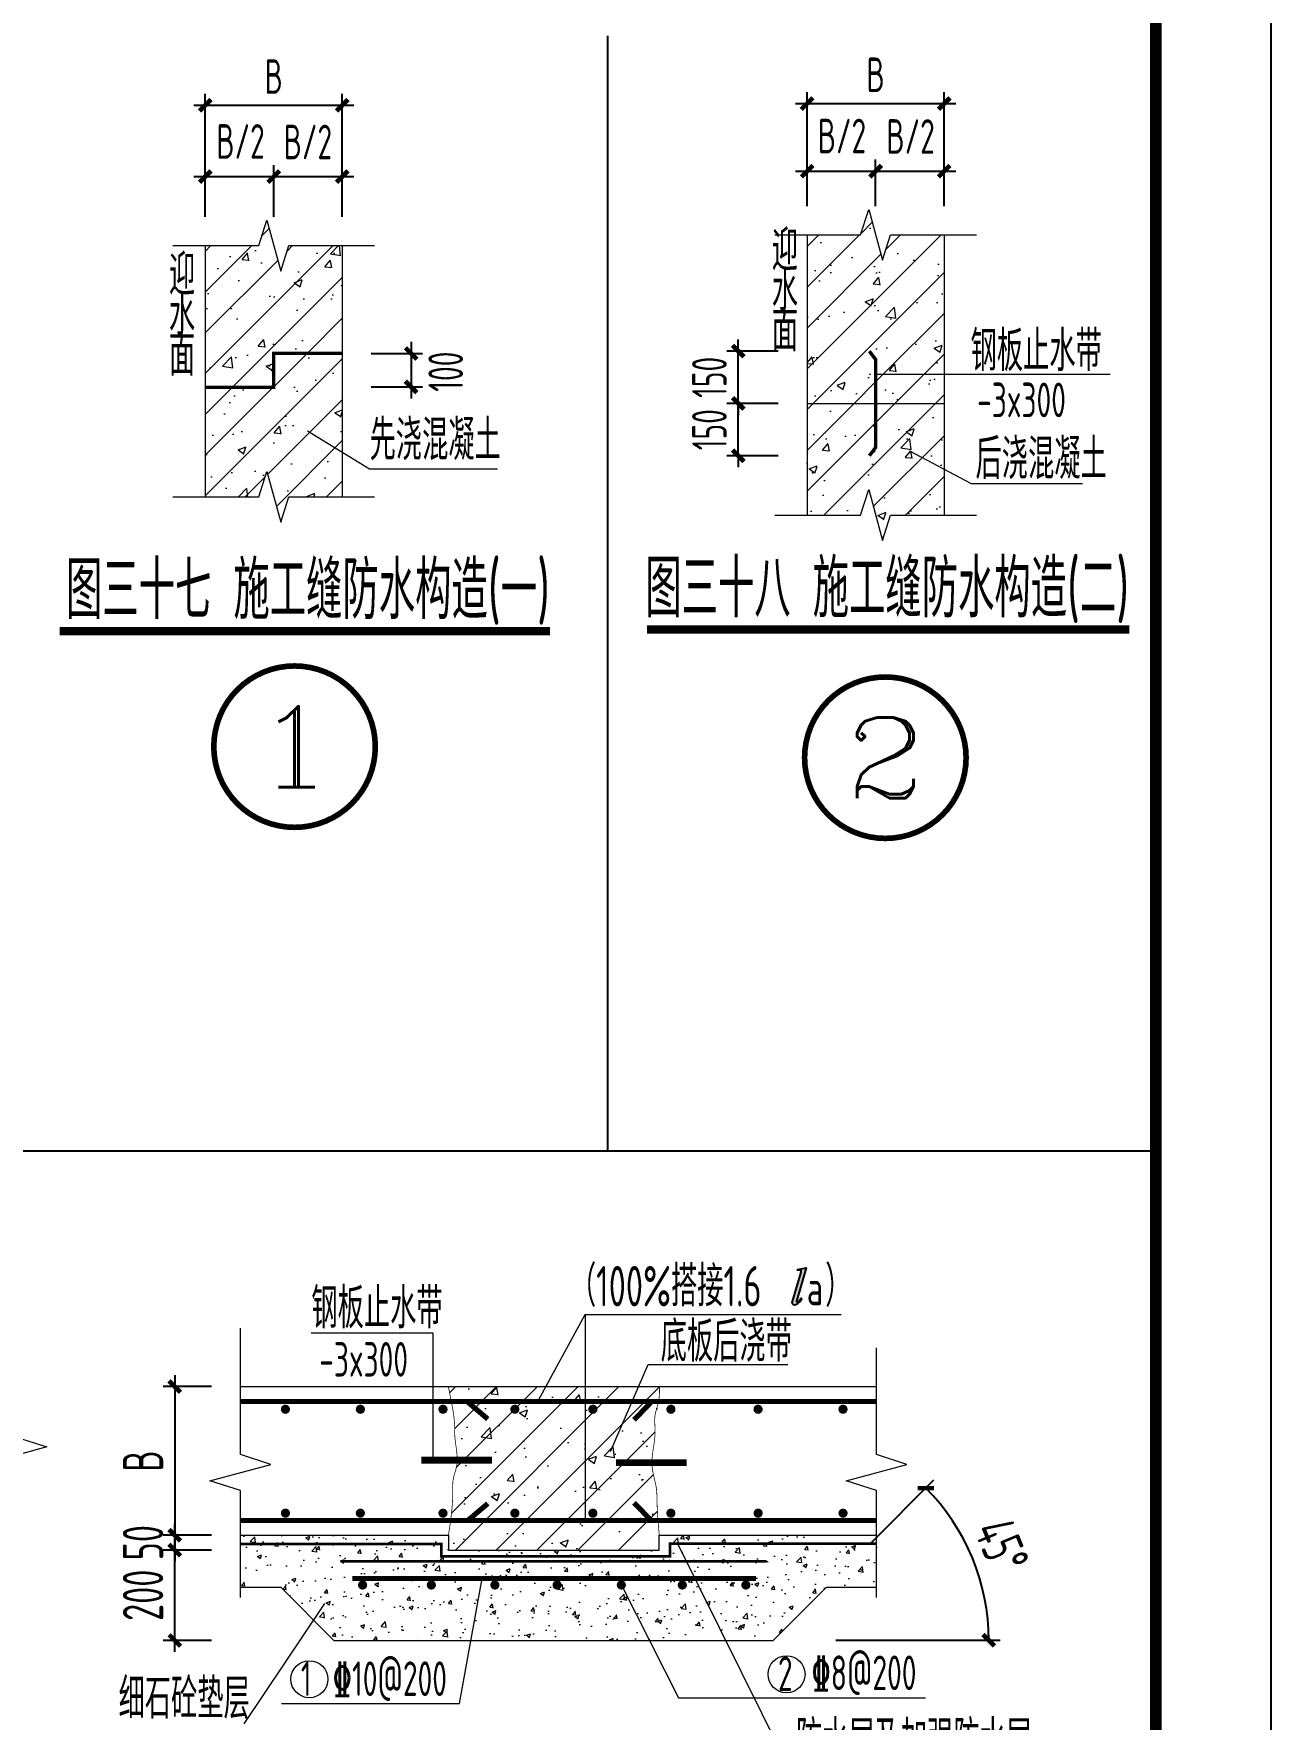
# Model space of a CAD drawing. Extents: x 5874492 to 7194610, y -939842 to -279257.
# Drawn here: x 5999276 to 6010004, y -644967 to -630347 of the extents above; entities that cross this region are included whole.
import ezdxf
from ezdxf.enums import TextEntityAlignment as Align

# ---------------------------------------------------------------- set-up
doc = ezdxf.new("R2010")
doc.units = 0
doc.header["$LTSCALE"] = 1000
doc.layers.add('$AUDIT_BAD_LAYER3', color=7, linetype='Continuous')
doc.layers.add('Y-云图图框', color=7, linetype='Continuous')
for name, color, linetype, lineweight in [('S-基础-DIM', 3, 'Continuous', 20), ('S-墙柱-REIN', 1, 'Continuous', 20), ('S-大样-HATCH', 251, 'Continuous', 20), ('S-大样-实线', 2, 'Continuous', 20), ('S-轴网-标注', 3, 'Continuous', 20), ('S-通用-TEXT', 7, 'Continuous', 20), ('S-通用-THIN', 7, 'Continuous', 20)]:
    doc.layers.add(name, color=color, linetype=linetype, lineweight=lineweight)
doc.styles.add('_YT_Name', font='', dxfattribs={"width": 0.8})
doc.styles.add('_YT_Sign_Text', font='ros.shx', dxfattribs={"width": 0.8, "bigfont": 'hztxt.shx'})
doc.styles.add('COMP', font='COMPLEX.shx', dxfattribs={"bigfont": 'GBCBIG.shx'})
doc.styles.get("Standard").update_dxf_attribs({"font": 'gbenor.shx', "bigfont": 'gbcbig.shx'})
doc.styles.add('TSSD_Dimension', font='tssdeng.shx', dxfattribs={"width": 0.7, "bigfont": 'tssdchn.shx'})
doc.styles.add('TSSD_Rein', font='tssdeng.shx', dxfattribs={"width": 0.7, "bigfont": 'hztxt.shx'})
doc.styles.add('TSSD_Rein_300(数字)', font='Tssdeng.shx', dxfattribs={"width": 0.65, "height": 300, "bigfont": 'hztxt.shx'})
doc.styles.add('TSSD_Rein_350（文字）', font='Tssdeng.shx', dxfattribs={"width": 0.65, "height": 350, "bigfont": 'hztxt.shx'})
doc.styles.get('_YT_Name').set_extended_font_data('SimHei')
doc.dimstyles.new('TSSD_20_100', dxfattribs={"dimtxt": 250, "dimasz": 100, "dimexe": 100, "dimexo": 250, "dimgap": 100, "dimtad": 1, "dimdec": 0, "dimlfac": 0.2, "dimzin": 0, "dimdsep": 46, "dimtxsty": 'TSSD_Dimension', "dimblk": 'ARCHTICK', "dimcen": 0, "dimdle": 100, "dimclrt": 7, "dimadec": 0, "dimazin": 0, "dimtfac": 1, "dimtdec": 0, "dimtix": 1, "dimtmove": 2, "dimatfit": 3, "dimfxl": 0, "dimtolj": 1, "dimtzin": 0, "dimarcsym": 0})
pattern_1 = [(50, (187664.9, 494216.74), (358.6301, -31.37607), [37.5, -412.5]), (355, (187664.9, 494216.74), (-69.37567, 376.09607), [30, -330]), (100.4514, (187694.8, 494214.13), (289.2547, 344.71977), [31.8701, -350.57106]), (46.1842, (187664.9, 494316.74), (533.6205, -82.7595), [56.25, -618.75]), (96.6356, (187709.4, 494309.85), (467.3314, 487.0589), [47.8051, -525.8565]), (351.1842, (187664.9, 494316.74), (467.331, 487.0593), [45, -495]), (21, (187714.9, 494291.74), (298.45353, -201.30945), [37.5, -412.5]), (326, (187714.9, 494291.74), (121.65767, 362.575), [30, -330]), (71.4514, (187739.78, 494274.97), (420.1113, 161.26525), [31.8701, -350.57106]), (37.5, (187664.91, 494216.74), (6.07993, 166.44693), [0, -326, 0, -335, 0, -331.25]), (7.5, (187664.91, 494216.74), (131.53477, 197.20586), [0, -191, 0, -318.5, 0, -126.25]), (327.5, (187553.41, 494216.74), (266.91122, -11.277436), [0, -125, 0, -390, 0, -517.5]), (317.5, (187503.4, 494216.74), (291.59308, 50.0525), [0, -162.5, 0, -259, 0, -367.5])]
pattern_2 = [(45, (184600.96, 474532.7), (-176.7767, 176.7767), []), (50, (184600.96, 474532.7), (717.2602, -62.7521), [75, -825]), (355, (184600.96, 474532.7), (-138.7513, 752.1921), [60, -660]), (100.4514, (184660.7, 474527.5), (578.5094, 689.4395), [63.7402, -701.1421]), (46.1842, (184601, 474732.7), (1067.241, -165.519), [112.5, -1237.5]), (96.6356, (184689.9, 474718.9), (934.6627, 974.118), [95.6103, -1051.713]), (351.1842, (184601, 474732.7), (934.662, 974.1186), [90, -990]), (21, (184700.96, 474682.7), (596.907, -402.6189), [75, -825]), (326, (184700.96, 474682.7), (243.3153, 725.15), [60, -660]), (71.4514, (184750.7, 474649.16), (840.2226, 322.5305), [63.7402, -701.1421]), (37.5, (184600.96, 474532.7), (12.15986, 332.89385), [0, -652, 0, -670, 0, -662.5]), (7.5, (184600.96, 474532.7), (263.06954, 394.4117), [0, -382, 0, -637, 0, -252.5]), (327.5, (184377.96, 474532.7), (533.82244, -22.55487), [0, -250, 0, -780, 0, -1035]), (317.5, (184277.96, 474532.7), (583.1862, 100.105), [0, -325, 0, -518, 0, -735])]
pattern_3 = [(45, (189818.3, 479523.94), (-176.7767, 176.7767), []), (50, (189818.3, 479523.94), (717.2602, -62.7521), [75, -825]), (355, (189818.3, 479523.9), (-138.7513, 752.1921), [60, -660]), (100.4514, (189878.1, 479518.7), (578.5094, 689.4395), [63.7402, -701.1421]), (46.1842, (189818.3, 479723.9), (1067.241, -165.519), [112.5, -1237.5]), (96.6356, (189907.2, 479710.1), (934.6627, 974.118), [95.6103, -1051.713]), (351.1842, (189818.3, 479723.9), (934.662, 974.1186), [90, -990]), (21, (189918.3, 479673.94), (596.907, -402.6189), [75, -825]), (326, (189918.3, 479673.9), (243.3153, 725.15), [60, -660]), (71.4514, (189968.04, 479640.4), (840.2226, 322.5305), [63.7402, -701.1421]), (37.5, (189818.3, 479523.94), (12.15986, 332.89385), [0, -652, 0, -670, 0, -662.5]), (7.5, (189818.3, 479523.94), (263.06954, 394.4117), [0, -382, 0, -637, 0, -252.5]), (327.5, (189595.3, 479523.94), (533.82244, -22.55487), [0, -250, 0, -780, 0, -1035]), (317.5, (189495.3, 479523.94), (583.1862, 100.105), [0, -325, 0, -518, 0, -735])]

# ---------------------------------------------------------------- blocks, each defined once
blk = doc.blocks.new('ECMCTK_A1_横_单行图名--0')
at = {"color": 4}
blk.add_lwpolyline([(0, 0), (841, 0), (841, 594), (0, 594)], close=True, dxfattribs=at)
at = {"const_width": 1}
blk.add_lwpolyline([(25, 10), (831, 10), (831, 584), (25, 584)], close=True, dxfattribs=at)
at = {"color": 80, "flags": 3}
for tag, height, p in [('YTHQINS', 3, (34.31, 585.5)), ('ECMCKEY', 3, (292.07, 288.23)), ('YTTQINS', 5.62, (848.03, 12.81)), ('YTFRAME', 3, (652.76, 5.84)), ('YTBARCODE_T1', 3, (749.78, 5.95))]:
    blk.add_attdef(tag, text='', height=height, dxfattribs=at).set_placement(p, align=Align.MIDDLE_CENTER)
for tag, height, style, width, p in [('证书编号', 4, '_YT_Sign_Text', 0.8, (708.87, 43.81)), ('审查批准号', 4, '_YT_Sign_Text', 0.8, (761.06, 43.81)), ('工程号', 4, '_YT_Sign_Text', 0.5, (804.08, 44.12)), ('设计单位', 6, '_YT_Name', 0.8, (623.75, 38.6)), ('建设单位', 4, '_YT_Sign_Text', 0.8, (734.96, 36.11)), ('阶段', 4, '_YT_Sign_Text', 0.8, (804.08, 35.81)), ('项目号', 4, '_YT_Sign_Text', 0.5, (822.08, 33.72)), ('项目名称', 4, '_YT_Sign_Text', 0.8, (734.96, 28.11)), ('专业', 4, '_YT_Sign_Text', 0.8, (804.08, 27.31)), ('图纸编号', 4, '_YT_Sign_Text', 0.5, (803.93, 19.36)), ('图纸名称', 4.5, '_YT_Name', 0.8, (735.39, 15.06)), ('出图比例', 4.2, '_YT_Sign_Text', 0.8, (681.82, 11.78)), ('日期', 4, '_YT_Sign_Text', 0.5, (803.88, 12.13)), ('版本号', 4, '_YT_Sign_Text', 0.8, (822.08, 13))]:
    blk.add_attdef(tag, text='', height=height, dxfattribs=dict(style=style, width=width)).set_placement(p, align=Align.CENTER)
at = {"style": '_YT_Sign_Text', "width": 0.8, "flags": 3}
for tag, p, height in [('[审定人]', (590.95, 27.81), 4.1), ('{审定人}', (605.87, 26.45), 6.24), ('[校对人]', (642.23, 27.82), 4.1), ('{校对人}', (658.35, 26.53), 6.24), ('{审核人}', (606.98, 18.44), 6.24), ('{设计人}', (658.48, 18.54), 6.24), ('[审核人]', (591.01, 19.76), 4.1), ('[设计人]', (642.47, 20.21), 4.1), ('{项目负责人}', (608.28, 10.72), 6.24), ('[项目负责人]', (590.78, 12.01), 4.1), ('[专业负责人]', (642.74, 11.77), 4.1), ('{专业负责人}', (658.58, 10.36), 6.24)]:
    blk.add_attdef(tag, p, '', height=height, dxfattribs=at)
at = {"color": 80, "flags": 3}
for tag, p in [('YTQRCODE', (551.04, 11.91)), ('YTBZSIT', (25, 10)), ('EXT_TK_LEFT', (25, 10))]:
    blk.add_attdef(tag, p, '', height=3, dxfattribs=at)
blk = doc.blocks.new('_ArchTick')
at = {"color": 0, "linetype": 'ByBlock', "const_width": 0.4}
blk.add_lwpolyline([(-0.5, -0.5), (0.5, 0.5)], dxfattribs=at)
blk = doc.blocks.new('*D81')
at = {"layer": '$AUDIT_BAD_LAYER3', "color": 0, "lineweight": -2, "transparency": 16777216}
for p, q in [((305177, 272049), (305726, 272599)), ((304875, 271209), (306302, 271209))]:
    blk.add_line(p, q, dxfattribs=at)
blk.add_arc((304337, 271209), 1865, 0, 45, dxfattribs=at)
at = {"layer": 'Defpoints', "color": 0, "transparency": 16777216}
for p in [(305000, 271873), (306138, 271692), (304539, 271412), (300817, 271209), (304625, 271209)]:
    blk.add_point(p, dxfattribs=at)
at = {"layer": '$AUDIT_BAD_LAYER3', "color": 0, "lineweight": -2, "transparency": 16777216, "xscale": 100, "yscale": 100, "zscale": 100}
for p, rotation in [((305655, 272528), 135.0000000000055), ((306202, 271209), 270.0000000000001)]:
    blk.add_blockref('_ArchTick', p, dxfattribs=dict(at, rotation=rotation))
at = {"layer": '$AUDIT_BAD_LAYER3', "color": 7, "transparency": 16777216, "insert": (306314, 272028), "char_height": 350, "attachment_point": 5, "rotation": 292.5, "style": 'TSSD_Rein_350（文字）'}
blk.add_mtext('\\A1;45°', dxfattribs=at)
blk = doc.blocks.new('*D82')
at = {"layer": '$AUDIT_BAD_LAYER3', "color": 0, "lineweight": -2, "transparency": 16777216}
for p, q in [((299145, 271107), (299145, 272091)), ((299464, 271991), (299045, 271991)), ((299464, 271207), (299045, 271207))]:
    blk.add_line(p, q, dxfattribs=at)
at = {"layer": 'Defpoints', "color": 0, "transparency": 16777216}
for p in [(299145, 271991), (299714, 271991), (299714, 271207)]:
    blk.add_point(p, dxfattribs=at)
at = {"layer": '$AUDIT_BAD_LAYER3', "color": 0, "lineweight": -2, "transparency": 16777216, "xscale": 100, "yscale": 100, "zscale": 100}
for p, rotation in [((299145, 271991), 90), ((299145, 271207), 270)]:
    blk.add_blockref('_ArchTick', p, dxfattribs=dict(at, rotation=rotation))
at = {"layer": '$AUDIT_BAD_LAYER3', "color": 7, "transparency": 16777216, "insert": (298870, 271599), "char_height": 350, "attachment_point": 5, "rotation": 90, "style": 'TSSD_Rein_350（文字）'}
blk.add_mtext('\\A1;200', dxfattribs=at)
blk = doc.blocks.new('*D83')
at = {"layer": '$AUDIT_BAD_LAYER3', "color": 0, "lineweight": -2, "transparency": 16777216}
for p, q in [((299464, 273409), (299045, 273409)), ((299145, 273509), (299145, 272019)), ((299464, 272119), (299045, 272119))]:
    blk.add_line(p, q, dxfattribs=at)
at = {"layer": 'Defpoints', "color": 0, "transparency": 16777216}
for p in [(299714, 273409), (299145, 272119), (299714, 272119)]:
    blk.add_point(p, dxfattribs=at)
at = {"layer": '$AUDIT_BAD_LAYER3', "color": 0, "lineweight": -2, "transparency": 16777216, "xscale": 100, "yscale": 100, "zscale": 100}
for p, rotation in [((299145, 273409), 90), ((299145, 272119), 270)]:
    blk.add_blockref('_ArchTick', p, dxfattribs=dict(at, rotation=rotation))
at = {"layer": '$AUDIT_BAD_LAYER3', "color": 7, "transparency": 16777216, "insert": (298870, 272764), "char_height": 350, "attachment_point": 5, "rotation": 90, "style": 'TSSD_Rein_350（文字）'}
blk.add_mtext('\\A1;B', dxfattribs=at)
blk = doc.blocks.new('*D84')
at = {"layer": '$AUDIT_BAD_LAYER3', "color": 0, "lineweight": -2, "transparency": 16777216}
for p, q in [((301522, 270416), (301522, 269268)), ((303345, 270416), (303345, 269268)), ((301422, 269368), (303445, 269368))]:
    blk.add_line(p, q, dxfattribs=at)
at = {"layer": 'Defpoints', "color": 0, "transparency": 16777216}
for p in [(301522, 270666), (303345, 270666), (303345, 269368)]:
    blk.add_point(p, dxfattribs=at)
at = {"layer": '$AUDIT_BAD_LAYER3', "color": 0, "lineweight": -2, "transparency": 16777216, "xscale": 100, "yscale": 100, "zscale": 100, "rotation": 180}
blk.add_blockref('_ArchTick', (301522, 269368), dxfattribs=at)
at = {"layer": '$AUDIT_BAD_LAYER3', "color": 0, "lineweight": -2, "transparency": 16777216, "xscale": 100, "yscale": 100, "zscale": 100}
blk.add_blockref('_ArchTick', (303345, 269368), dxfattribs=at)
at = {"layer": '$AUDIT_BAD_LAYER3', "color": 7, "transparency": 16777216, "insert": (302434, 269643), "char_height": 350, "attachment_point": 5, "style": 'TSSD_Rein_350（文字）'}
blk.add_mtext('\\A1;后浇带宽度', dxfattribs=at)
blk = doc.blocks.new('*D85')
at = {"layer": '$AUDIT_BAD_LAYER3', "color": 0, "lineweight": -2, "ltscale": 800, "transparency": 16777216}
for p, q in [((301827, 270416), (301827, 269895)), ((303127, 270416), (303127, 269895)), ((301727, 269995), (303227, 269995))]:
    blk.add_line(p, q, dxfattribs=at)
at = {"layer": 'Defpoints', "color": 0, "ltscale": 800, "transparency": 16777216}
for p in [(301827, 270666), (303127, 270666), (303127, 269995)]:
    blk.add_point(p, dxfattribs=at)
at = {"layer": '$AUDIT_BAD_LAYER3', "color": 0, "lineweight": -2, "ltscale": 800, "transparency": 16777216, "xscale": 100, "yscale": 100, "zscale": 100, "rotation": 180}
blk.add_blockref('_ArchTick', (301827, 269995), dxfattribs=at)
at = {"layer": '$AUDIT_BAD_LAYER3', "color": 0, "lineweight": -2, "ltscale": 800, "transparency": 16777216, "xscale": 100, "yscale": 100, "zscale": 100}
blk.add_blockref('_ArchTick', (303127, 269995), dxfattribs=at)
blk = doc.blocks.new('*D86')
at = {"layer": '$AUDIT_BAD_LAYER3', "color": 0, "lineweight": -2, "transparency": 16777216}
for p, q in [((299145, 272119), (299145, 272219)), ((299464, 272119), (299045, 272119)), ((299145, 272119), (299145, 271991)), ((299464, 271991), (299045, 271991)), ((299145, 271991), (299145, 271891))]:
    blk.add_line(p, q, dxfattribs=at)
at = {"layer": 'Defpoints', "color": 0, "transparency": 16777216}
for p in [(299714, 272119), (299145, 271991), (299714, 271991)]:
    blk.add_point(p, dxfattribs=at)
at = {"layer": '$AUDIT_BAD_LAYER3', "color": 0, "lineweight": -2, "transparency": 16777216, "xscale": 100, "yscale": 100, "zscale": 100}
for p, rotation in [((299145, 272119), 270), ((299145, 271991), 90)]:
    blk.add_blockref('_ArchTick', p, dxfattribs=dict(at, rotation=rotation))
at = {"layer": '$AUDIT_BAD_LAYER3', "color": 7, "transparency": 16777216, "insert": (298870, 272055), "char_height": 350, "attachment_point": 5, "rotation": 90, "style": 'TSSD_Rein_350（文字）'}
blk.add_mtext('\\A1;50', dxfattribs=at)
blk = doc.blocks.new('L')
blk.add_hatch(color=256).paths.add_polyline_path([(729, 1457), (517, 1424), (520, 1401), (546, 1406), (559, 1406), (573, 1406), (589, 1401), (606, 1393), (610, 1377), (608, 1358), (402, 654), (396, 630), (402, 603), (409, 589), (425, 574), (450, 570), (481, 576), (511, 593), (538, 613), (563, 638), (581, 656), (600, 683), (620, 708), (604, 732), (591, 716), (579, 697), (563, 675), (542, 652), (524, 640), (509, 640), (499, 652), (499, 671), (503, 689)])
blk.add_lwpolyline([(517, 1424), (729, 1457), (503, 689), (499, 671), (499, 652), (509, 640), (524, 640), (542, 652), (563, 675), (579, 697), (591, 716), (604, 732), (620, 708), (600, 683), (581, 656), (563, 638), (538, 613), (511, 593), (481, 576), (450, 570), (425, 574), (409, 589), (402, 603), (396, 630), (402, 654), (608, 1358), (610, 1377), (606, 1393), (589, 1401), (573, 1406), (559, 1406), (546, 1406), (520, 1401), (517, 1424)])
blk = doc.blocks.new('La')
at = {"xscale": 0.362879999956931, "yscale": 0.362879999956931, "zscale": 0.362879999956931, "rotation": 4.997341366769868e-08}
blk.add_blockref('L', (55755, 21072), dxfattribs=at)
at = {"style": 'TSSD_Rein', "width": 0.7}
blk.add_text('a', height=300, rotation=0, dxfattribs=at).set_placement((56095, 21278), align=Align.CENTER)
blk = doc.blocks.new('*D48')
at = {"layer": '$AUDIT_BAD_LAYER3', "color": 0, "lineweight": -2, "transparency": 16777216}
for p, q in [((299098, 264235), (299098, 264684)), ((299692, 264235), (299692, 264684)), ((298998, 264584), (299792, 264584))]:
    blk.add_line(p, q, dxfattribs=at)
at = {"layer": 'Defpoints', "color": 0, "transparency": 16777216}
for p in [(299692, 264584), (299098, 263985), (299692, 263985)]:
    blk.add_point(p, dxfattribs=at)
at = {"layer": '$AUDIT_BAD_LAYER3', "color": 0, "lineweight": -2, "transparency": 16777216, "xscale": 100, "yscale": 100, "zscale": 100, "rotation": 180}
blk.add_blockref('_ArchTick', (299098, 264584), dxfattribs=at)
at = {"layer": '$AUDIT_BAD_LAYER3', "color": 0, "lineweight": -2, "transparency": 16777216, "xscale": 100, "yscale": 100, "zscale": 100}
blk.add_blockref('_ArchTick', (299692, 264584), dxfattribs=at)
at = {"layer": '$AUDIT_BAD_LAYER3', "color": 7, "transparency": 16777216, "insert": (299404, 264889), "char_height": 300, "attachment_point": 5, "style": 'TSSD_Rein_300(数字)'}
blk.add_mtext('\\A1;B/2', dxfattribs=at)
blk = doc.blocks.new('*D49')
at = {"layer": '$AUDIT_BAD_LAYER3', "color": 0, "lineweight": -2, "transparency": 16777216}
for p, q in [((298998, 265202), (300386, 265202)), ((299098, 264235), (299098, 265302)), ((300286, 264235), (300286, 265302))]:
    blk.add_line(p, q, dxfattribs=at)
at = {"layer": 'Defpoints', "color": 0, "transparency": 16777216}
for p in [(300286, 265202), (299098, 263985), (300286, 263985)]:
    blk.add_point(p, dxfattribs=at)
at = {"layer": '$AUDIT_BAD_LAYER3', "color": 0, "lineweight": -2, "transparency": 16777216, "xscale": 100, "yscale": 100, "zscale": 100, "rotation": 180}
blk.add_blockref('_ArchTick', (299098, 265202), dxfattribs=at)
at = {"layer": '$AUDIT_BAD_LAYER3', "color": 0, "lineweight": -2, "transparency": 16777216, "xscale": 100, "yscale": 100, "zscale": 100}
blk.add_blockref('_ArchTick', (300286, 265202), dxfattribs=at)
at = {"layer": '$AUDIT_BAD_LAYER3', "color": 7, "transparency": 16777216, "insert": (299692, 265452), "char_height": 300, "attachment_point": 5, "style": 'TSSD_Rein_300(数字)'}
blk.add_mtext('\\A1;B', dxfattribs=at)
blk = doc.blocks.new('*D50')
at = {"layer": '$AUDIT_BAD_LAYER3', "color": 0, "lineweight": -2, "transparency": 16777216}
for p, q in [((299692, 264235), (299692, 264684)), ((300286, 264235), (300286, 264684)), ((299592, 264584), (300386, 264584))]:
    blk.add_line(p, q, dxfattribs=at)
at = {"layer": 'Defpoints', "color": 0, "transparency": 16777216}
for p in [(300286, 264584), (299692, 263985), (300286, 263985)]:
    blk.add_point(p, dxfattribs=at)
at = {"layer": '$AUDIT_BAD_LAYER3', "color": 0, "lineweight": -2, "transparency": 16777216, "xscale": 100, "yscale": 100, "zscale": 100, "rotation": 180}
blk.add_blockref('_ArchTick', (299692, 264584), dxfattribs=at)
at = {"layer": '$AUDIT_BAD_LAYER3', "color": 0, "lineweight": -2, "transparency": 16777216, "xscale": 100, "yscale": 100, "zscale": 100}
blk.add_blockref('_ArchTick', (300286, 264584), dxfattribs=at)
at = {"layer": '$AUDIT_BAD_LAYER3', "color": 7, "transparency": 16777216, "insert": (299988, 264884), "char_height": 300, "attachment_point": 5, "style": 'TSSD_Rein_300(数字)'}
blk.add_mtext('\\A1;B/2', dxfattribs=at)
blk = doc.blocks.new('*D51')
at = {"layer": '$AUDIT_BAD_LAYER3', "color": 0, "lineweight": -2, "transparency": 16777216}
for p, q in [((300883, 263150), (300883, 262660)), ((300536, 263050), (300983, 263050)), ((300536, 262760), (300983, 262760))]:
    blk.add_line(p, q, dxfattribs=at)
at = {"layer": 'Defpoints', "color": 0, "transparency": 16777216}
for p in [(300286, 263050), (300286, 262760), (300883, 262760)]:
    blk.add_point(p, dxfattribs=at)
at = {"layer": '$AUDIT_BAD_LAYER3', "color": 0, "lineweight": -2, "transparency": 16777216, "xscale": 100, "yscale": 100, "zscale": 100}
for p, rotation in [((300883, 263050), 90), ((300883, 262760), 270)]:
    blk.add_blockref('_ArchTick', p, dxfattribs=dict(at, rotation=rotation))
at = {"layer": '$AUDIT_BAD_LAYER3', "color": 7, "transparency": 16777216, "insert": (301183, 262892), "char_height": 300, "attachment_point": 5, "rotation": 90, "style": 'TSSD_Rein_300(数字)'}
blk.add_mtext('\\A1;100', dxfattribs=at)
blk = doc.blocks.new('_INDEX1')
at = {"const_width": 0.035}
blk.add_lwpolyline([(-0.5, 0, 1), (0.5, 0, 1)], format="xyb", close=True, dxfattribs=at)
at = {"style": 'COMP', "width": 2.333333}
blk.add_attdef('1', text='', height=0.5, dxfattribs=at).set_placement((-0.25, -0.25), (0.25, -0.25), align=Align.FIT)
blk = doc.blocks.new('*D52')
at = {"layer": '$AUDIT_BAD_LAYER3', "color": 0, "lineweight": -2, "transparency": 16777216}
for p, q in [((304216, 264631), (305010, 264631)), ((304316, 264328), (304316, 264731)), ((304910, 264328), (304910, 264731))]:
    blk.add_line(p, q, dxfattribs=at)
at = {"layer": 'Defpoints', "color": 0, "transparency": 16777216}
for p in [(304910, 264631), (304316, 264078), (304910, 264078)]:
    blk.add_point(p, dxfattribs=at)
at = {"layer": '$AUDIT_BAD_LAYER3', "color": 0, "lineweight": -2, "transparency": 16777216, "xscale": 100, "yscale": 100, "zscale": 100, "rotation": 180}
blk.add_blockref('_ArchTick', (304316, 264631), dxfattribs=at)
at = {"layer": '$AUDIT_BAD_LAYER3', "color": 0, "lineweight": -2, "transparency": 16777216, "xscale": 100, "yscale": 100, "zscale": 100}
blk.add_blockref('_ArchTick', (304910, 264631), dxfattribs=at)
at = {"layer": '$AUDIT_BAD_LAYER3', "color": 7, "transparency": 16777216, "insert": (304618, 264936), "char_height": 300, "attachment_point": 5, "style": 'TSSD_Rein_300(数字)'}
blk.add_mtext('\\A1;B/2', dxfattribs=at)
blk = doc.blocks.new('*D53')
at = {"layer": '$AUDIT_BAD_LAYER3', "color": 0, "lineweight": -2, "transparency": 16777216}
for p, q in [((304216, 265217), (305604, 265217)), ((304316, 264328), (304316, 265317)), ((305504, 264328), (305504, 265317))]:
    blk.add_line(p, q, dxfattribs=at)
at = {"layer": 'Defpoints', "color": 0, "transparency": 16777216}
for p in [(305504, 265217), (304316, 264078), (305504, 264078)]:
    blk.add_point(p, dxfattribs=at)
at = {"layer": '$AUDIT_BAD_LAYER3', "color": 0, "lineweight": -2, "transparency": 16777216, "xscale": 100, "yscale": 100, "zscale": 100, "rotation": 180}
blk.add_blockref('_ArchTick', (304316, 265217), dxfattribs=at)
at = {"layer": '$AUDIT_BAD_LAYER3', "color": 0, "lineweight": -2, "transparency": 16777216, "xscale": 100, "yscale": 100, "zscale": 100}
blk.add_blockref('_ArchTick', (305504, 265217), dxfattribs=at)
at = {"layer": '$AUDIT_BAD_LAYER3', "color": 7, "transparency": 16777216, "insert": (304910, 265467), "char_height": 300, "attachment_point": 5, "style": 'TSSD_Rein_300(数字)'}
blk.add_mtext('\\A1;B', dxfattribs=at)
blk = doc.blocks.new('*D54')
at = {"layer": '$AUDIT_BAD_LAYER3', "color": 0, "lineweight": -2, "transparency": 16777216}
for p, q in [((304810, 264631), (305604, 264631)), ((304910, 264328), (304910, 264731)), ((305504, 264328), (305504, 264731))]:
    blk.add_line(p, q, dxfattribs=at)
at = {"layer": 'Defpoints', "color": 0, "transparency": 16777216}
for p in [(305504, 264631), (304910, 264078), (305504, 264078)]:
    blk.add_point(p, dxfattribs=at)
at = {"layer": '$AUDIT_BAD_LAYER3', "color": 0, "lineweight": -2, "transparency": 16777216, "xscale": 100, "yscale": 100, "zscale": 100, "rotation": 180}
blk.add_blockref('_ArchTick', (304910, 264631), dxfattribs=at)
at = {"layer": '$AUDIT_BAD_LAYER3', "color": 0, "lineweight": -2, "transparency": 16777216, "xscale": 100, "yscale": 100, "zscale": 100}
blk.add_blockref('_ArchTick', (305504, 264631), dxfattribs=at)
at = {"layer": '$AUDIT_BAD_LAYER3', "color": 7, "transparency": 16777216, "insert": (305213, 264932), "char_height": 300, "attachment_point": 5, "style": 'TSSD_Rein_300(数字)'}
blk.add_mtext('\\A1;B/2', dxfattribs=at)
blk = doc.blocks.new('*D55')
at = {"layer": '$AUDIT_BAD_LAYER3', "color": 0, "lineweight": -2, "transparency": 16777216}
for p, q in [((303719, 262616), (303719, 262716)), ((304066, 262616), (303619, 262616)), ((303719, 262163), (303719, 262616)), ((304066, 262163), (303619, 262163)), ((303719, 262163), (303719, 262063))]:
    blk.add_line(p, q, dxfattribs=at)
at = {"layer": 'Defpoints', "color": 0, "transparency": 16777216}
for p in [(303719, 262616), (304316, 262616), (304316, 262163)]:
    blk.add_point(p, dxfattribs=at)
at = {"layer": '$AUDIT_BAD_LAYER3', "color": 0, "lineweight": -2, "transparency": 16777216, "xscale": 100, "yscale": 100, "zscale": 100}
for p, rotation in [((303719, 262616), 270), ((303719, 262163), 90)]:
    blk.add_blockref('_ArchTick', p, dxfattribs=dict(at, rotation=rotation))
at = {"layer": '$AUDIT_BAD_LAYER3', "color": 7, "transparency": 16777216, "insert": (303469, 262389), "char_height": 300, "attachment_point": 5, "rotation": 90, "style": 'TSSD_Rein_300(数字)'}
blk.add_mtext('\\A1;150', dxfattribs=at)
blk = doc.blocks.new('*D56')
at = {"layer": '$AUDIT_BAD_LAYER3', "color": 0, "lineweight": -2, "transparency": 16777216}
for p, q in [((303719, 263070), (303719, 263170)), ((304066, 263070), (303619, 263070)), ((303719, 262616), (303719, 263070)), ((304066, 262616), (303619, 262616)), ((303719, 262616), (303719, 262516))]:
    blk.add_line(p, q, dxfattribs=at)
at = {"layer": 'Defpoints', "color": 0, "transparency": 16777216}
for p in [(303719, 263070), (304316, 263070), (304316, 262616)]:
    blk.add_point(p, dxfattribs=at)
at = {"layer": '$AUDIT_BAD_LAYER3', "color": 0, "lineweight": -2, "transparency": 16777216, "xscale": 100, "yscale": 100, "zscale": 100}
for p, rotation in [((303719, 263070), 270), ((303719, 262616), 90)]:
    blk.add_blockref('_ArchTick', p, dxfattribs=dict(at, rotation=rotation))
at = {"layer": '$AUDIT_BAD_LAYER3', "color": 7, "transparency": 16777216, "insert": (303469, 262843), "char_height": 300, "attachment_point": 5, "rotation": 90, "style": 'TSSD_Rein_300(数字)'}
blk.add_mtext('\\A1;150', dxfattribs=at)
blk = doc.blocks.new('dffghj')
at = {"layer": 'S-大样-HATCH'}
h = blk.add_hatch(dxfattribs=at)
h.set_pattern_fill('钢筋混F^W^Q', color=256, scale=100, style=0)
h.set_pattern_definition([(45, (187664.9, 494216.74), (-176.7767, 176.7767), []), (50, (187664.9, 494216.74), (717.2602, -62.7521), [75, -825]), (355, (187664.9, 494216.74), (-138.7513, 752.1921), [60, -660]), (100.4514, (187724.7, 494211.5), (578.5094, 689.4395), [63.7402, -701.1421]), (46.1842, (187664.9, 494416.74), (1067.241, -165.519), [112.5, -1237.5]), (96.6356, (187753.8, 494403), (934.6627, 974.118), [95.6103, -1051.713]), (351.1842, (187664.9, 494416.7), (934.662, 974.1186), [90, -990]), (21, (187764.9, 494366.74), (596.907, -402.6189), [75, -825]), (326, (187764.9, 494366.74), (243.3153, 725.15), [60, -660]), (71.4514, (187814.65, 494333.2), (840.2226, 322.5305), [63.7402, -701.1421]), (37.5, (187664.9, 494216.74), (12.15986, 332.89385), [0, -652, 0, -670, 0, -662.5]), (7.5, (187664.9, 494216.74), (263.06954, 394.4117), [0, -382, 0, -637, 0, -252.5]), (327.5, (187441.9, 494216.74), (533.82244, -22.55487), [0, -250, 0, -780, 0, -1035]), (317.5, (187341.9, 494216.74), (583.1862, 100.105), [0, -325, 0, -518, 0, -735])])
h.paths.add_polyline_path([(303344.9, 271991.3), (303344.9, 272126.3), (303343.3, 272143.5), (303341, 272168.6), (303338.4, 272199.5), (303335.5, 272234.4), (303332.7, 272271.4), (303330.2, 272308.4), (303328.2, 272343.7), (303327, 272375.6), (303326.2, 272404.4), (303325.7, 272430.6), (303325.2, 272454.7), (303324.5, 272477.3), (303323.1, 272499), (303321, 272520.4), (303317.8, 272542), (303313.4, 272564.2), (303308, 272587.3), (303297.7, 272629.9), (303291.1, 272661.7), (303286.6, 272688.4), (303283.4, 272716.1), (303282, 272744.9), (303282.6, 272774.7), (303285, 272805.3), (303288.6, 272836.3), (303292.9, 272867.4), (303297.5, 272898.1), (303301.9, 272928.2), (303305.6, 272957.4), (303308.1, 272985.2), (303309, 273011.4), (303308.8, 273036.2), (303307.9, 273059.8), (303305.9, 273099), (303305.7, 273137.6), (303309.8, 273167.2), (303314.6, 273188.3), (303321, 273210.3), (303328, 273234.2), (303334.9, 273260.6), (303341, 273290.5), (303345.6, 273324.7), (303347.7, 273364), (303346.7, 273409.1), (301516.4, 273409.1), (301522.6, 273379.7), (301528.7, 273350.5), (301536, 273314.8), (301543.8, 273275), (301551.4, 273233.5), (301558.4, 273192.6), (301564, 273154.7), (301567.9, 273121.7), (301570.2, 273093.1), (301571.4, 273068.1), (301571.9, 273045.6), (301571.9, 273024.7), (301572.1, 273004.4), (301572.7, 272983.9), (301574.1, 272962.2), (301576.7, 272938.5), (301580, 272913.2), (301583.8, 272886.6), (301589.9, 272841.9), (301593.1, 272804.9), (301594.1, 272778.6), (301593.4, 272753.6), (301590.6, 272730.2), (301586.3, 272708.2), (301580.8, 272687.1), (301574.7, 272666.3), (301568.7, 272645.4), (301563.1, 272624), (301558.7, 272601.5), (301555.8, 272577.5), (301554.8, 272551.2), (301554.9, 272520.6), (301555, 272483.5), (301554, 272437.5), (301550.8, 272380.3), (301544.3, 272309.7), (301533.5, 272223.3), (301517.3, 272118.9), (301517.3, 271991.3)])
h = blk.add_hatch(dxfattribs=at)
h.set_pattern_fill('混凝蒯F', color=256, scale=50, style=0)
h.set_pattern_definition(pattern_1)
h.paths.add_polyline_path([(303439.2, 272047.8), (305228.7, 272047.8), (305228.7, 272118.9), (303344.9, 272118.9), (303344.9, 271991.3), (301517.3, 271991.3), (301517.3, 272118.9), (299714.5, 272118.9), (299714.5, 272044.5), (301456.6, 272044.5), (301456.6, 271936.9), (303439.2, 271936.9)])
h = blk.add_hatch(dxfattribs=at)
h.set_pattern_fill('混凝蒯F^W^Q', color=256, scale=50, style=0)
h.set_pattern_definition(pattern_1)
h.paths.add_polyline_path([(304333.2, 271207.4), (304794, 271668.2), (305228.7, 271668.2), (305228.7, 272047.8), (303439.2, 272047.8), (303439.2, 271936.9), (301456.6, 271936.9), (301456.6, 272044.5), (299714.5, 272044.5), (299714.5, 271668.2), (300064.4, 271668.2), (300525.2, 271207.4)])
at = {"layer": 'S-墙柱-REIN', "const_width": 45}
for points in [[(299714.5, 273280.1), (305228.7, 273280.1)], [(301681.8, 273277.5), (301858.8, 273127.4)], [(303280.7, 273280.1), (303126.6, 273120)], [(301681.8, 272244.5), (301858.8, 272394.6)], [(303280.7, 272241.9), (303126.6, 272402)], [(299714.5, 272247.9), (305228.7, 272247.9)], [(300683.8, 271743.9), (304184.4, 271743.9)]]:
    blk.add_lwpolyline(points, dxfattribs=at)
at = {"layer": 'S-墙柱-REIN', "const_width": 40}
for points in [[(300084.8, 273212.2, 1), (300124, 273212.2, 1)], [(300734.6, 273212.2, 1), (300773.8, 273212.2, 1)], [(301450.8, 273212.2, 1), (301489.9, 273212.2, 1)], [(302074.1, 273212.2, 1), (302113.2, 273212.2, 1)], [(302750.4, 273212.2, 1), (302789.6, 273212.2, 1)], [(303426.7, 273212.2, 1), (303465.9, 273212.2, 1)], [(304182.6, 273212.2, 1), (304221.8, 273212.2, 1)], [(304918.7, 273212.2, 1), (304957.8, 273212.2, 1)], [(300084.8, 272311.2, 1), (300124, 272311.2, 1)], [(300734.6, 272311.2, 1), (300773.8, 272311.2, 1)], [(301450.8, 272311.2, 1), (301489.9, 272311.2, 1)], [(302074.1, 272311.2, 1), (302113.2, 272311.2, 1)], [(302750.4, 272311.2, 1), (302789.6, 272311.2, 1)], [(303426.7, 272311.2, 1), (303465.9, 272311.2, 1)], [(304182.6, 272311.2, 1), (304221.8, 272311.2, 1)], [(304918.7, 272311.2, 1), (304957.8, 272311.2, 1)], [(300754.1, 271688, 1), (300793.3, 271688, 1)], [(301349.8, 271688, 1), (301389, 271688, 1)], [(301900.8, 271688, 1), (301940, 271688, 1)], [(302439.9, 271688, 1), (302479.1, 271688, 1)], [(302996.9, 271688, 1), (303036.1, 271688, 1)], [(303525.6, 271688, 1), (303564.8, 271688, 1)], [(304076.8, 271688, 1), (304116, 271688, 1)]]:
    blk.add_lwpolyline(points, format="xyb", close=True, dxfattribs=at)
at = {"layer": 'S-大样-HATCH'}
for points, const_width in [([(301517.3, 272118.9), (301533.5, 272223.3), (301544.3, 272309.7), (301550.8, 272380.3), (301554, 272437.5), (301555, 272483.5), (301554.9, 272520.6), (301554.8, 272551.2), (301555.8, 272577.5), (301558.7, 272601.5), (301563.1, 272624), (301568.7, 272645.4), (301574.7, 272666.3), (301580.8, 272687.1), (301586.3, 272708.2), (301590.6, 272730.2), (301593.4, 272753.6), (301594.1, 272778.6), (301593.1, 272804.9), (301590.7, 272832), (301587.5, 272859.4), (301583.8, 272886.6), (301580, 272913.2), (301576.7, 272938.5), (301574.1, 272962.2), (301572.7, 272983.9), (301572.1, 273004.4), (301571.9, 273024.7), (301571.9, 273045.6), (301571.4, 273068.1), (301570.2, 273093.1), (301567.9, 273121.7), (301564, 273154.7), (301558.4, 273192.6), (301551.4, 273233.5), (301543.8, 273275), (301536, 273314.8), (301528.7, 273350.5), (301522.6, 273379.7), (301518.3, 273400), (301516.3, 273409.1)], 6.42), ([(303345.7, 272118.9), (303344.9, 272126.3), (303343.3, 272143.5), (303341, 272168.6), (303338.4, 272199.5), (303335.5, 272234.4), (303332.7, 272271.4), (303330.2, 272308.4), (303328.2, 272343.7), (303327, 272375.6), (303326.2, 272404.4), (303325.7, 272430.6), (303325.2, 272454.7), (303324.5, 272477.3), (303323.1, 272499), (303321, 272520.4), (303317.8, 272542), (303313.4, 272564.2), (303308, 272587.3), (303302.2, 272611.2), (303296.4, 272636), (303291.1, 272661.7), (303286.6, 272688.4), (303283.4, 272716.1), (303282, 272744.9), (303282.6, 272774.7), (303285, 272805.3), (303288.6, 272836.3), (303292.9, 272867.4), (303297.5, 272898.1), (303301.9, 272928.2), (303305.6, 272957.4), (303308.1, 272985.2), (303309, 273011.4), (303308.8, 273036.2), (303307.9, 273059.8), (303306.8, 273082.3), (303305.9, 273104.1), (303305.8, 273125.4), (303306.9, 273146.3), (303309.8, 273167.2), (303314.6, 273188.3), (303321, 273210.3), (303328, 273234.2), (303334.9, 273260.6), (303341, 273290.5), (303345.6, 273324.7), (303347.7, 273364), (303346.7, 273409.1)], 6.42), ([(299714.5, 272044.5), (301456.6, 272044.5), (301456.6, 271936.9), (303439.2, 271936.9), (303439.2, 272047.8), (305228.7, 272047.8)], 23), ([(300582.4, 271894.5), (304276, 271894.5)], 23)]:
    blk.add_lwpolyline(points, dxfattribs=dict(at, const_width=const_width))
at = {"layer": 'S-大样-实线'}
for p, q in [((299714.5, 271668.2), (300064.4, 271668.2)), ((300525.2, 271207.4), (300064.4, 271668.2)), ((304333.2, 271207.4), (304794, 271668.2)), ((304794, 271668.2), (305228.7, 271668.2)), ((300525.2, 271207.4), (304333.2, 271207.4))]:
    blk.add_line(p, q, dxfattribs=at)
for points in [[(299714.5, 273409.1), (305228.7, 273409.1)], [(299714.5, 272118.9), (301517.3, 272118.9), (301517.3, 271991.3), (303344.9, 271991.3), (303344.9, 272118.9), (305228.7, 272118.9)]]:
    blk.add_lwpolyline(points, dxfattribs=at)
at = {"layer": 'S-通用-TEXT', "ltscale": 99}
for p, q in [((302299.6, 273292.1), (302704.3, 274034.5)), ((302704.3, 274034.5), (304923.4, 274034.5)), ((302704.3, 274034.5), (302704.3, 272247.9)), ((301384.8, 273871.7), (300326.8, 273871.7)), ((301386.4, 272766.1), (301384.8, 273871.7)), ((302924, 272846.3), (303250, 273600.6)), ((303250, 273600.6), (304459.9, 273600.6)), ((299746.8, 270483.9), (300445.6, 271527.2)), ((303513.5, 270709.5), (305653.9, 270709.5))]:
    blk.add_line(p, q, dxfattribs=at)
at = {"layer": 'S-通用-TEXT'}
for p, q in [((303504.5, 272047.8), (304462.8, 270117.5)), ((303016.5, 271688), (303513.5, 270709.5))]:
    blk.add_line(p, q, dxfattribs=at)
blk.add_lwpolyline([(300070.1, 270658.9), (301614.5, 270658.9), (301808.6, 271743.9)], dxfattribs=at)
for centre in [(304448.4, 270913.6), (300312.1, 270870.9)]:
    blk.add_circle(centre, 160.4, dxfattribs=at)
at = {"layer": 'S-通用-THIN'}
blk.add_lwpolyline([(297816.3, 273888.1), (297816.3, 272955.5), (298036.3, 272885.5), (297596.3, 272765.5), (297816.3, 272695.5), (297816.3, 271763)], dxfattribs=at)
at = {"layer": 'S-通用-THIN', "ltscale": 800}
for points in [[(299714.5, 271580.1), (299714.5, 272506.6), (299450.5, 272590.6), (299978.5, 272734.6), (299714.5, 272818.6), (299714.5, 273914.3)], [(305228.7, 271580.1), (305228.7, 272506.6), (304964.7, 272590.6), (305492.7, 272734.6), (305228.7, 272818.6), (305228.7, 273745.1)]]:
    blk.add_lwpolyline(points, dxfattribs=at)
at = {"layer": 'S-通用-THIN', "const_width": 60}
for points in [[(301281.8, 272770), (301894.5, 272770)], [(302970, 272748.8), (303582.7, 272748.8)]]:
    blk.add_lwpolyline(points, dxfattribs=at)
blk.add_blockref('La', (248599.9, 252836.9))
at = {"layer": 'S-通用-TEXT', "ltscale": 99, "style": 'TSSD_Rein_350（文字）', "width": 0.65}
for s, height, p in [('（100%%%搭接1.6    ）', 350, (302570.9, 274105)), ('钢板止水带', 350, (300329.6, 273914.3)), ('底板后浇带', 350, (303357.7, 273624.5)), ('-3x300', 300, (300397.6, 273495.3)), ('\x8410@200', 300, (300514.6, 270725.5)), ('2', 300, (304374.2, 270768.2)), ('\x848@200', 300, (304664.9, 270776.7)), ('细石砼垫层', 350, (298658.2, 270527.5)), ('1', 300, (300237.9, 270725.5)), ('防水层及加强防水层', 350, (304530, 270166.6))]:
    blk.add_text(s, height=height, dxfattribs=at).set_placement(p)
at = {"layer": 'S-基础-DIM'}
for base, p1, p2, text, picture, middle in [((299144.9, 272118.9), (299714.5, 273409.1), (299714.5, 272118.9), 'B', '*D83', (298869.9, 272764)), ((299144.9, 271991.3), (299714.5, 272118.9), (299714.5, 271991.3), '50', '*D86', (298869.9, 272055.1)), ((299144.9, 271991.3), (299714.5, 271207.4), (299714.5, 271991.3), '200', '*D82', (298869.9, 271599.4))]:
    dim = blk.add_linear_dim(base=base, p1=p1, p2=p2, angle=90, text=text, dimstyle='TSSD_20_100', override={"dimtxsty": 'TSSD_Rein_350（文字）'}, dxfattribs=at)
    dim.commit()
    dim.dimension.update_dxf_attribs({"geometry": picture, "text_midpoint": middle})
dim = blk.add_angular_dim_2l(base=(306138.2, 271691.8), line1=((300816.8, 271209), (304624.9, 271209)), line2=((304539.3, 271411.8), (305000.1, 271872.6)), dimstyle='TSSD_20_100', override={"dimtxsty": 'TSSD_Rein_350（文字）'}, dxfattribs=at)
dim.commit()
dim.dimension.update_dxf_attribs({"geometry": '*D81', "text_midpoint": (306313.8, 272028)})
dim = blk.add_linear_dim(base=(303345.1, 269368), p1=(301522.5, 270666.3), p2=(303345.1, 270666.3), text='后浇带宽度', dimstyle='TSSD_20_100', override={"dimtxsty": 'TSSD_Rein_350（文字）'}, dxfattribs=at)
dim.commit()
dim.dimension.update_dxf_attribs({"geometry": '*D84', "text_midpoint": (302433.8, 269643)})
at = {"layer": 'S-基础-DIM', "ltscale": 800}
dim = blk.add_linear_dim(base=(303126.6, 269994.5), p1=(301827.4, 270666.3), p2=(303126.6, 270666.3), text=' ', dimstyle='TSSD_20_100', override={"dimtxsty": 'TSSD_Rein_350（文字）'}, dxfattribs=at)
dim.commit()
dim.dimension.update_dxf_attribs({"geometry": '*D85', "text_midpoint": (302477, 269994.5)})
blk = doc.blocks.new('dfghh')
at = {"layer": 'S-大样-HATCH'}
h = blk.add_hatch(dxfattribs=at)
h.set_pattern_fill('钢筋混F^W^Q', color=256, scale=100, style=0)
h.set_pattern_definition(pattern_2)
h.paths.add_polyline_path([(299692.3, 263050.4), (300286.3, 263050.4), (300286.3, 263985.1), (299822.3, 263985.1), (299752.3, 263765.1), (299632.3, 264205.1), (299562.3, 263985.1), (299098.3, 263985.1), (299098.3, 262756.8), (299692.3, 262756.8)])
h = blk.add_hatch(dxfattribs=at)
h.set_pattern_fill('钢筋混F^W^Q', color=256, scale=100, style=0)
h.set_pattern_definition(pattern_3)
h.paths.add_polyline_path([(305503.7, 264078.4), (305039.7, 264078.4), (304969.7, 263858.4), (304849.7, 264298.4), (304779.7, 264078.4), (304315.7, 264078.4), (304315.7, 262616.2), (304909.7, 262616.2), (304909.7, 262869.4), (305503.7, 262869.4)])
h = blk.add_hatch(dxfattribs=at)
h.set_pattern_fill('钢筋混F', color=256, scale=100, style=0)
h.set_pattern_definition(pattern_2)
h.paths.add_polyline_path([(299632.3, 262025.6), (299752.3, 261585.6), (299822.3, 261805.6), (300286.3, 261805.6), (300286.3, 263050.4), (299692.3, 263050.4), (299692.3, 262756.8), (299098.3, 262756.8), (299098.3, 261805.6), (299562.3, 261805.6)])
h = blk.add_hatch(dxfattribs=at)
h.set_pattern_fill('钢筋混F^W^Q', color=256, scale=100, style=0)
h.set_pattern_definition(pattern_3)
h.paths.add_polyline_path([(304909.7, 262869.4), (304909.7, 262616.2), (305503.7, 262616.2), (305503.7, 262869.4)])
h = blk.add_hatch(dxfattribs=at)
h.set_pattern_fill('钢筋混F^W^Q', color=256, scale=100, style=0)
h.set_pattern_definition(pattern_3)
h.paths.add_polyline_path([(305503.7, 262616.2), (304315.7, 262616.2), (304315.7, 261648.8), (304779.7, 261648.8), (304849.7, 261868.8), (304969.7, 261428.8), (305039.7, 261648.8), (305503.7, 261648.8)])
at = {"layer": 'S-大样-HATCH', "ltscale": 99}
blk.add_line((304315.7, 262616.2), (305503.7, 262616.2), dxfattribs=at)
at = {"layer": 'S-大样-HATCH', "ltscale": 99, "const_width": 30}
blk.add_lwpolyline([(299098.3, 262756.8), (299692.3, 262756.8), (299692.3, 263050.4), (300286.3, 263050.4)], dxfattribs=at)
at = {"layer": 'S-大样-HATCH', "ltscale": 99, "const_width": 30, "elevation": -23904.4}
blk.add_lwpolyline([(304855.7, 262162.6), (304909.7, 262234.6), (304909.7, 262997.8), (304855.7, 263069.8)], dxfattribs=at)
at = {"layer": 'S-大样-实线', "elevation": -23904.4}
for points in [[(304315.7, 264078.4), (304315.7, 261648.8)], [(305503.7, 264078.4), (305503.7, 261648.8)], [(299098.3, 263985.1), (299098.3, 261805.6)], [(300286.3, 263985.1), (300286.3, 261805.6)]]:
    blk.add_lwpolyline(points, dxfattribs=at)
at = {"layer": 'S-通用-TEXT'}
blk.add_line((304901.3, 262869.4), (306944.2, 262869.4), dxfattribs=at)
for points in [[(299985.8, 262378), (300521.4, 262049.8), (301631.7, 262049.8)], [(305203.2, 262205.2), (305738.8, 261921.7), (306703.5, 261921.7)]]:
    blk.add_lwpolyline(points, dxfattribs=at)
at = {"layer": 'S-通用-TEXT', "color": 3, "const_width": 70}
for points in [[(297837.3, 260641.2), (302086.4, 260641.2)], [(302927.8, 260655.7), (307108.7, 260655.7)]]:
    blk.add_lwpolyline(points, dxfattribs=at)
at = {"layer": 'S-通用-THIN'}
for points in [[(298818.3, 263985.1), (299562.3, 263985.1), (299632.3, 264205.1), (299752.3, 263765.1), (299822.3, 263985.1), (300566.3, 263985.1)], [(304035.7, 264078.4), (304779.7, 264078.4), (304849.7, 264298.4), (304969.7, 263858.4), (305039.7, 264078.4), (305783.7, 264078.4)], [(298818.3, 261805.6), (299562.3, 261805.6), (299632.3, 262025.6), (299752.3, 261585.6), (299822.3, 261805.6), (300566.3, 261805.6)], [(304035.7, 261648.8), (304779.7, 261648.8), (304849.7, 261868.8), (304969.7, 261428.8), (305039.7, 261648.8), (305783.7, 261648.8)]]:
    blk.add_lwpolyline(points, dxfattribs=at)
at = {"layer": 'S-轴网-标注'}
ref = blk.add_blockref('_INDEX1', (299872.4, 259639.7), dxfattribs=dict(at, xscale=-1400, yscale=1400, zscale=1400))
ref.add_attrib('1', '1', dxfattribs={"layer": '0', "height": 700, "style": 'COMP', "width": 2.333333}).set_placement((299522.4, 259289.7), (300222.4, 259289.7), align=Align.FIT)
ref = blk.add_blockref('_INDEX1', (304994.1, 259543.9), dxfattribs=dict(at, xscale=-1400, yscale=1400, zscale=1400))
ref.add_attrib('1', '2', dxfattribs={"layer": '0', "height": 700, "style": 'COMP', "width": 1.5}).set_placement((304644.1, 259193.9), (305344.1, 259193.9), align=Align.FIT)
at = {"layer": 'S-通用-TEXT'}
for s, height, style, width, p in [('钢板止水带', 350, 'TSSD_Rein_350（文字）', 0.65, (305733.3, 262896.7)), ('-3x300', 300, 'TSSD_Rein_300(数字)', 0.65, (305789.9, 262497.1)), ('先浇混凝土', 350, 'TSSD_Rein_350（文字）', 0.65, (300522.9, 262124.5)), ('后浇混凝土', 350, 'TSSD_Rein_350（文字）', 0.65, (305776, 261960.5)), ('图三十七 施工缝防水构造\x91(一)', 500, 'TSSD_Rein', 0.63, (297891.4, 260746.7)), ('图三十八 施工缝防水构造\x91(二)', 500, 'TSSD_Rein', 0.63, (302912.8, 260761.3))]:
    blk.add_text(s, height=height, dxfattribs=dict(at, style=style, width=width)).set_placement(p)
at = {"layer": 'S-通用-TEXT', "insert": (304123.1, 263594.1), "char_height": 350, "width": 296.403, "attachment_point": 5, "line_spacing_factor": 0.6, "style": 'TSSD_Rein_350（文字）'}
blk.add_mtext('\\A1;迎水面', dxfattribs=at)
at = {"layer": 'S-通用-TEXT', "ltscale": 99, "insert": (298897.5, 263382.5), "char_height": 350, "width": 208.852, "attachment_point": 5, "line_spacing_factor": 0.6, "style": 'TSSD_Rein_350（文字）'}
blk.add_mtext('\\A1;迎水面', dxfattribs=at)
at = {"layer": 'S-基础-DIM'}
for base, p1, p2, picture, middle in [((300286.3, 265202.1), (299098.3, 263985.1), (300286.3, 263985.1), '*D49', (299692.3, 265452.1)), ((305503.7, 265216.5), (304315.7, 264078.4), (305503.7, 264078.4), '*D53', (304909.7, 265466.5))]:
    dim = blk.add_linear_dim(base=base, p1=p1, p2=p2, text='B', dimstyle='TSSD_20_100', override={"dimtxsty": 'TSSD_Rein_300(数字)'}, dxfattribs=at)
    dim.commit()
    dim.dimension.update_dxf_attribs({"geometry": picture, "text_midpoint": middle})
for base, p1, p2, picture, middle in [((299692.3, 264583.9), (299098.3, 263985.1), (299692.3, 263985.1), '*D48', (299403.6, 264888.9)), ((300286.3, 264583.9), (299692.3, 263985.1), (300286.3, 263985.1), '*D50', (299987.6, 264884.2)), ((304909.7, 264631.2), (304315.7, 264078.4), (304909.7, 264078.4), '*D52', (304617.6, 264936.3)), ((305503.7, 264631.2), (304909.7, 264078.4), (305503.7, 264078.4), '*D54', (305213.4, 264931.5))]:
    dim = blk.add_linear_dim(base=base, p1=p1, p2=p2, text='B/2', dimstyle='TSSD_20_100', override={"dimtxsty": 'TSSD_Rein_300(数字)'}, dxfattribs=at)
    dim.commit()
    dim.dimension.update_dxf_attribs({"geometry": picture, "text_midpoint": middle, "dimtype": 128})
dim = blk.add_linear_dim(base=(300882.5, 262759.9), p1=(300286.3, 263050.4), p2=(300286.3, 262759.9), angle=270, text='100', dimstyle='TSSD_20_100', override={"dimtxsty": 'TSSD_Rein_300(数字)'}, dxfattribs=at)
dim.commit()
dim.dimension.update_dxf_attribs({"geometry": '*D51', "text_midpoint": (301183, 262891.8), "dimtype": 128})
for base, p1, p2, picture, middle in [((303719.4, 263069.8), (304315.7, 262616.2), (304315.7, 263069.8), '*D56', (303469.4, 262843)), ((303719.4, 262616.2), (304315.7, 262162.6), (304315.7, 262616.2), '*D55', (303469.4, 262389.4))]:
    dim = blk.add_linear_dim(base=base, p1=p1, p2=p2, angle=90, text='150', dimstyle='TSSD_20_100', override={"dimtxsty": 'TSSD_Rein_300(数字)'}, dxfattribs=at)
    dim.commit()
    dim.dimension.update_dxf_attribs({"geometry": picture, "text_midpoint": middle})

msp = doc.modelspace()

# ---------------------------------------------------------------- linework, layer by layer
for p, q in [((6004251, -630365.4), (6004251, -640034.9)), ((5990915.4, -640034.9), (6009004, -640034.9))]:
    msp.add_line(p, q)

# ---------------------------------------------------------------- block references
for name, p in [('dfghh', (5701664.2, -896170.4)), ('dffghj', (5701353.1, -915489.9))]:
    msp.add_blockref(name, p)
at = {"layer": 'Y-云图图框', "xscale": 100, "yscale": 100, "zscale": 100}
msp.add_blockref('ECMCTK_A1_横_单行图名--0', (5925904, -669690.6), dxfattribs=at)

doc.saveas('drawing.dxf')
